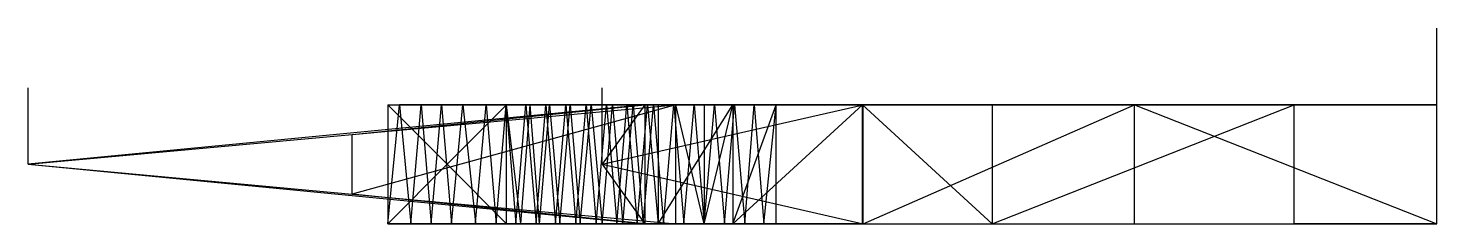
# Model space of a CAD drawing. Header units: metres. Extents: x -25 to 7, y -5 to 968.
# Drawn here: x -18.44 to 0, y 358.45 to 361 of the extents above; entities that cross this region are included whole.
import ezdxf

# ---------------------------------------------------------------- set-up
doc = ezdxf.new("R2010")
doc.units = ezdxf.units.M

msp = doc.modelspace()

# ---------------------------------------------------------------- linework, layer by layer
at = {"layer": 'tower_d_cables'}
for p, q in [((0, 359.223, 44.978), (0, 361, 44.978)), ((-18.438, 359.223, 45.125), (-18.438, 360.223, 45.125)), ((-10.924, 359.223, 58.131), (-10.924, 360.223, 58.131)), ((-18.438, 359.223, 51.812), (-18.438, 359.223, 45.125)), ((0, 359.223, 51.812), (0, 359.223, 44.978))]:
    msp.add_line(p, q, dxfattribs=at)
at = {"layer": 'tower_d_cross'}
for p, q in [((-10.366, 360, 54.478), (-18.438, 359.223, 51.812)), ((-14.198, 359.611, 51.813), (-9.959, 360, 51.812)), ((-14.198, 359.611, 51.813), (-10.366, 360, 54.478)), ((-9.959, 360, 51.812), (-14.198, 358.834, 51.813)), ((-13.731, 360, 3.022), (-12.176, 360, 3.022)), ((-13.731, 360, 3.022), (-13.579, 360, 4.789)), ((-13.731, 360, 3.022), (-13.731, 358.445, 3.022)), ((-13.731, 358.445, 3.022), (-13.579, 360, 4.789)), ((-13.731, 360, 3.022), (-12.953, 359.223)), ((-13.579, 360, 4.789), (-13.294, 360, 8.099)), ((-13.579, 360, 4.789), (-13.427, 358.445, 6.555)), ((-11.867, 360, 6.605), (-13.579, 360, 4.789)), ((-13.579, 360, 4.789), (-12.176, 360, 3.022)), ((-13.427, 358.445, 6.555), (-13.294, 360, 8.099)), ((-13.294, 360, 8.099), (-13.028, 360, 11.189)), ((-13.294, 360, 8.099), (-13.161, 358.445, 9.643)), ((-11.612, 360, 9.569), (-13.294, 360, 8.099)), ((-13.294, 360, 8.099), (-11.867, 360, 6.605)), ((-13.161, 358.445, 9.643), (-13.028, 360, 11.189)), ((-13.028, 360, 11.189), (-12.747, 360, 14.455)), ((-13.028, 360, 11.189), (-12.895, 358.445, 12.734)), ((-11.344, 360, 12.683), (-13.028, 360, 11.189)), ((-13.028, 360, 11.189), (-11.612, 360, 9.569)), ((-12.176, 360, 3.022), (-12.953, 359.223)), ((-12.895, 358.445, 12.734), (-12.747, 360, 14.455)), ((-12.747, 360, 14.455), (-12.579, 360, 16.397)), ((-12.747, 360, 14.455), (-12.581, 358.462, 16.376)), ((-11.067, 360, 15.903), (-12.747, 360, 14.455)), ((-11.344, 360, 12.683), (-12.747, 360, 14.455)), ((-12.599, 360, 16.384), (-12.579, 360, 16.397)), ((-12.581, 358.462, 16.376), (-12.445, 360, 17.961)), ((-12.579, 360, 16.397), (-12.445, 360, 17.961)), ((-12.445, 360, 17.961), (-12.183, 360, 21.006)), ((-12.445, 360, 17.961), (-12.31, 358.445, 19.525)), ((-10.788, 360, 19.142), (-12.445, 360, 17.961)), ((-11.067, 360, 15.903), (-12.445, 360, 17.961)), ((-12.31, 358.445, 19.525), (-12.183, 360, 21.006)), ((-12.183, 360, 21.006), (-11.922, 360, 24.035)), ((-12.183, 360, 21.006), (-12.055, 358.445, 22.488)), ((-10.52, 360, 22.252), (-12.183, 360, 21.006)), ((-12.183, 360, 21.006), (-10.788, 360, 19.142)), ((-12.176, 360, 3.022), (-11.867, 360, 6.605)), ((-12.176, 360, 3.022), (0, 360, 27.366)), ((-12.176, 358.445, 3.022), (-12.176, 360, 3.022)), ((-11.988, 358.445, 5.208), (-12.176, 360, 3.022)), ((-12.055, 358.445, 22.488), (-11.922, 360, 24.035)), ((-11.988, 358.445, 5.208), (-11.867, 360, 6.605)), ((-11.922, 360, 24.035), (-11.662, 360, 27.058)), ((-11.922, 360, 24.035), (-11.789, 358.445, 25.582)), ((-10.254, 360, 25.346), (-11.922, 360, 24.035)), ((-11.922, 360, 24.035), (-10.52, 360, 22.252)), ((-11.867, 360, 6.605), (-11.612, 360, 9.569)), ((-11.747, 358.445, 8.002), (-11.867, 360, 6.605)), ((-11.789, 358.445, 25.582), (-11.662, 360, 27.058)), ((-11.747, 358.445, 8.002), (-11.612, 360, 9.569)), ((-11.662, 360, 27.058), (-11.402, 360, 30.077)), ((-11.662, 360, 27.058), (-11.535, 358.445, 28.533)), ((-11.662, 360, 27.058), (-9.988, 360, 28.437)), ((-11.662, 360, 27.058), (-10.254, 360, 25.346)), ((-11.612, 360, 9.569), (-11.344, 360, 12.683)), ((-11.612, 360, 9.569), (-11.477, 358.445, 11.137)), ((-11.535, 358.445, 28.533), (-11.402, 360, 30.077)), ((-11.477, 358.445, 11.137), (-11.344, 360, 12.683)), ((-11.402, 360, 30.077), (-11.136, 360, 33.165)), ((-11.402, 360, 30.077), (-11.269, 358.445, 31.621)), ((-9.722, 360, 31.525), (-11.402, 360, 30.077)), ((-11.402, 360, 30.077), (-9.988, 360, 28.437)), ((-11.344, 360, 12.683), (-11.067, 360, 15.903)), ((-11.344, 360, 12.683), (-11.211, 358.445, 14.229)), ((-11.269, 358.445, 31.621), (-11.136, 360, 33.165)), ((-11.211, 358.445, 14.229), (-11.067, 360, 15.903)), ((-11.136, 360, 33.165), (-10.869, 360, 36.272)), ((-11.136, 360, 33.165), (-11.003, 358.445, 34.709)), ((-9.456, 360, 34.613), (-11.136, 360, 33.165)), ((-11.136, 360, 33.165), (-9.722, 360, 31.525)), ((-11.067, 360, 15.903), (-10.788, 360, 19.142)), ((-11.067, 360, 15.903), (-10.923, 358.445, 17.578)), ((-11.003, 358.445, 34.709), (-10.869, 360, 36.272)), ((-10.366, 360, 54.478), (-10.924, 359.223, 58.131)), ((-10.924, 359.223, 58.131), (-7.51, 360, 54.478)), ((-10.923, 358.445, 17.578), (-10.788, 360, 19.142)), ((-10.869, 360, 36.272), (-10.601, 360, 39.379)), ((-10.869, 360, 36.272), (-10.734, 358.445, 37.835)), ((-9.191, 360, 37.701), (-10.869, 360, 36.272)), ((-10.869, 360, 36.272), (-9.456, 360, 34.613)), ((-10.788, 360, 19.142), (-10.52, 360, 22.252)), ((-10.788, 360, 19.142), (-10.654, 358.445, 20.705)), ((-10.734, 358.445, 37.835), (-10.601, 360, 39.379)), ((-10.654, 358.445, 20.705), (-10.52, 360, 22.252)), ((-10.601, 360, 39.379), (-10.33, 360, 42.529)), ((-10.601, 360, 39.379), (-10.468, 358.445, 40.923)), ((-8.933, 360, 40.688), (-10.601, 360, 39.379)), ((-9.191, 360, 37.701), (-10.601, 360, 39.379)), ((-10.52, 360, 22.252), (-10.254, 360, 25.346)), ((-10.52, 360, 22.252), (-10.387, 358.445, 23.799)), ((-10.468, 358.445, 40.923), (-10.33, 360, 42.529)), ((-10.387, 358.445, 23.799), (-10.254, 360, 25.346)), ((-9.959, 360, 51.812), (-10.366, 360, 54.478)), ((-10.366, 360, 54.478), (-7.51, 360, 54.478)), ((-10.366, 360, 54.478), (-10.366, 358.445, 54.478)), ((-10.33, 360, 42.529), (-10.192, 360, 44.136)), ((-10.33, 360, 42.529), (-10.192, 358.445, 44.136)), ((-10.33, 360, 42.529), (-8.648, 360, 44.003)), ((-10.33, 360, 42.529), (-8.933, 360, 40.688)), ((-10.254, 360, 25.346), (-9.988, 360, 28.437)), ((-10.254, 360, 25.346), (-10.121, 358.445, 26.893)), ((-10.192, 360, 44.136), (-8.648, 360, 44.003)), ((-9.216, 360, 46.948), (-10.192, 360, 44.136)), ((-10.192, 360, 44.136), (-10.192, 358.445, 44.136)), ((-10.192, 358.445, 44.136), (-9.216, 360, 46.948)), ((-10.121, 358.445, 26.893), (-9.988, 360, 28.437)), ((-9.988, 360, 28.437), (-9.722, 360, 31.525)), ((-9.988, 360, 28.437), (-9.855, 358.445, 29.981)), ((-9.959, 360, 51.812), (-7.889, 360, 51.812)), ((-7.51, 360, 54.478), (-9.959, 360, 51.812)), ((-9.959, 358.445, 51.813), (-9.959, 360, 51.812)), ((-9.588, 360, 49.38), (-9.959, 360, 51.812)), ((-9.588, 358.445, 49.38), (-9.959, 360, 51.812)), ((-9.855, 358.445, 29.981), (-9.722, 360, 31.525)), ((-9.722, 360, 31.525), (-9.456, 360, 34.613)), ((-9.722, 360, 31.525), (-9.589, 358.445, 33.069)), ((-9.589, 358.445, 33.069), (-9.456, 360, 34.613)), ((-9.216, 360, 46.948), (-9.588, 360, 49.38)), ((-9.588, 360, 49.38), (-7.518, 360, 49.38)), ((-7.889, 360, 51.812), (-9.588, 360, 49.38)), ((-9.588, 360, 49.38), (-9.588, 358.445, 49.38)), ((-9.588, 358.445, 49.38), (-9.216, 360, 46.948)), ((-9.456, 360, 34.613), (-9.191, 360, 37.701)), ((-9.456, 360, 34.613), (-9.323, 358.445, 36.157)), ((-9.323, 358.445, 36.157), (-9.191, 360, 37.701)), ((-8.648, 360, 44.003), (-9.216, 360, 46.948)), ((-9.216, 360, 46.948), (-7.518, 360, 49.38)), ((-9.216, 360, 46.948), (-9.216, 358.445, 46.948)), ((-7.518, 360, 49.38), (-9.216, 358.445, 46.948)), ((-9.216, 358.445, 46.948), (-8.648, 360, 44.003)), ((-9.191, 360, 37.701), (-8.933, 360, 40.688)), ((-9.191, 360, 37.701), (-9.058, 358.445, 39.244)), ((-9.058, 358.445, 39.244), (-8.933, 360, 40.688)), ((-8.933, 360, 40.688), (-8.648, 360, 44.003)), ((-8.933, 360, 40.688), (-8.809, 358.445, 42.132)), ((-8.809, 358.445, 42.132), (-8.648, 360, 44.003)), ((0, 360, 27.366), (-8.648, 360, 44.003)), ((-8.648, 358.445, 44.003), (-8.648, 360, 44.003)), ((-7.889, 360, 51.812), (-5.82, 360, 51.812)), ((-7.518, 360, 49.38), (-7.889, 360, 51.812)), ((-7.518, 360, 49.38), (-5.82, 360, 51.812)), ((-7.518, 358.445, 49.38), (-7.518, 360, 49.38)), ((-7.518, 360, 49.38), (-5.82, 358.445, 51.813)), ((-7.51, 360, 54.478), (-5.82, 360, 51.812)), ((-7.51, 360, 54.478), (-3.959, 360, 54.478)), ((-7.51, 358.445, 54.478), (-7.51, 360, 54.478)), ((-7.51, 358.445, 54.478), (-3.959, 360, 54.478)), ((-5.82, 360, 51.812), (-1.867, 360, 51.812)), ((-5.82, 360, 51.812), (-3.959, 360, 54.478)), ((-5.82, 360, 51.812), (-5.82, 358.445, 51.813)), ((-5.82, 358.445, 51.813), (-1.867, 360, 51.812)), ((-3.959, 360, 54.478), (-1.867, 360, 51.812)), ((-3.959, 360, 54.478), (0, 360, 54.478)), ((-3.959, 358.445, 54.478), (-3.959, 360, 54.478)), ((-3.959, 360, 54.478), (0, 358.445, 54.478)), ((-1.867, 360, 51.812), (0, 360, 54.478)), ((-1.867, 358.445, 51.813), (-1.867, 360, 51.812)), ((-1.867, 360, 51.812), (0, 360, 51.812)), ((0, 358.445, 54.478), (0, 360, 54.478)), ((0, 359.223, 51.812), (0, 360, 51.812)), ((0, 360, 51.812), (0, 360, 54.478)), ((-18.438, 359.223, 51.812), (-14.198, 359.611, 51.813)), ((-14.198, 358.834, 51.813), (-14.198, 359.611, 51.813)), ((-18.438, 359.223, 51.812), (-10.366, 358.445, 54.478)), ((-18.438, 359.223, 51.812), (-14.198, 358.834, 51.813)), ((-13.731, 358.445, 3.022), (-12.953, 359.223)), ((-12.953, 359.223), (-12.176, 358.445, 3.022)), ((-10.924, 359.223, 58.131), (-10.366, 358.445, 54.478)), ((-10.924, 359.223, 58.131), (-7.51, 358.445, 54.478)), ((0, 358.445, 51.812), (0, 359.223, 51.812)), ((-14.198, 358.834, 51.813), (-9.959, 358.445, 51.813)), ((-10.366, 358.445, 54.478), (-14.198, 358.834, 51.813)), ((-13.731, 358.445, 3.022), (-13.427, 358.445, 6.555)), ((-13.731, 358.445, 3.022), (-11.988, 358.445, 5.208)), ((-12.176, 358.445, 3.022), (-13.731, 358.445, 3.022)), ((-13.427, 358.445, 6.555), (-13.161, 358.445, 9.643)), ((-13.427, 358.445, 6.555), (-11.747, 358.445, 8.002)), ((-11.988, 358.445, 5.208), (-13.427, 358.445, 6.555)), ((-11.747, 358.445, 8.002), (-13.161, 358.445, 9.643)), ((-13.161, 358.445, 9.643), (-11.477, 358.445, 11.137)), ((-13.161, 358.445, 9.643), (-12.895, 358.445, 12.734)), ((-11.477, 358.445, 11.137), (-12.895, 358.445, 12.734)), ((-12.895, 358.445, 12.734), (-11.211, 358.445, 14.229)), ((-12.895, 358.445, 12.734), (-12.583, 358.445, 16.359)), ((-12.599, 358.445, 16.384), (-12.579, 358.445, 16.397)), ((-12.583, 358.445, 16.359), (-12.599, 358.445, 16.384)), ((-12.583, 358.445, 16.359), (-12.581, 358.462, 16.376)), ((-11.211, 358.445, 14.229), (-12.583, 358.445, 16.359)), ((-12.583, 358.445, 16.359), (-12.579, 358.445, 16.397)), ((-12.581, 358.462, 16.376), (-12.579, 358.445, 16.397)), ((-12.579, 358.445, 16.397), (-10.923, 358.445, 17.578)), ((-12.579, 358.445, 16.397), (-12.31, 358.445, 19.525)), ((-10.923, 358.445, 17.578), (-12.31, 358.445, 19.525)), ((-12.31, 358.445, 19.525), (-10.654, 358.445, 20.705)), ((-12.31, 358.445, 19.525), (-12.055, 358.445, 22.488)), ((-11.988, 358.445, 5.208), (-12.176, 358.445, 3.022)), ((-12.055, 358.445, 22.488), (-10.387, 358.445, 23.799)), ((-10.654, 358.445, 20.705), (-12.055, 358.445, 22.488)), ((-12.055, 358.445, 22.488), (-11.789, 358.445, 25.582)), ((-11.988, 358.445, 5.208), (-11.747, 358.445, 8.002)), ((-10.387, 358.445, 23.799), (-11.789, 358.445, 25.582)), ((-11.789, 358.445, 25.582), (-10.121, 358.445, 26.893)), ((-11.789, 358.445, 25.582), (-11.535, 358.445, 28.533)), ((-11.747, 358.445, 8.002), (-11.477, 358.445, 11.137)), ((-10.121, 358.445, 26.893), (-11.535, 358.445, 28.533)), ((-11.535, 358.445, 28.533), (-9.855, 358.445, 29.981)), ((-11.535, 358.445, 28.533), (-11.269, 358.445, 31.621)), ((-11.477, 358.445, 11.137), (-11.211, 358.445, 14.229)), ((-9.855, 358.445, 29.981), (-11.269, 358.445, 31.621)), ((-11.269, 358.445, 31.621), (-9.589, 358.445, 33.069)), ((-11.269, 358.445, 31.621), (-11.003, 358.445, 34.709)), ((-11.211, 358.445, 14.229), (-10.923, 358.445, 17.578)), ((-9.589, 358.445, 33.069), (-11.003, 358.445, 34.709)), ((-11.003, 358.445, 34.709), (-9.323, 358.445, 36.157)), ((-11.003, 358.445, 34.709), (-10.734, 358.445, 37.835)), ((-10.923, 358.445, 17.578), (-10.654, 358.445, 20.705)), ((-10.734, 358.445, 37.835), (-10.468, 358.445, 40.923)), ((-10.734, 358.445, 37.835), (-9.058, 358.445, 39.244)), ((-9.323, 358.445, 36.157), (-10.734, 358.445, 37.835)), ((-10.654, 358.445, 20.705), (-10.387, 358.445, 23.799)), ((-10.468, 358.445, 40.923), (-10.192, 358.445, 44.136)), ((-10.468, 358.445, 40.923), (-8.809, 358.445, 42.132)), ((-9.058, 358.445, 39.244), (-10.468, 358.445, 40.923)), ((-10.387, 358.445, 23.799), (-10.121, 358.445, 26.893)), ((-9.959, 358.445, 51.813), (-10.366, 358.445, 54.478)), ((-10.366, 358.445, 54.478), (-7.51, 358.445, 54.478)), ((-8.809, 358.445, 42.132), (-10.192, 358.445, 44.136)), ((-9.216, 358.445, 46.948), (-10.192, 358.445, 44.136)), ((-10.192, 358.445, 44.136), (-8.648, 358.445, 44.003)), ((-10.121, 358.445, 26.893), (-9.855, 358.445, 29.981)), ((-9.959, 358.445, 51.813), (-7.889, 358.445, 51.813)), ((-7.51, 358.445, 54.478), (-9.959, 358.445, 51.813)), ((-9.588, 358.445, 49.38), (-9.959, 358.445, 51.813)), ((-9.855, 358.445, 29.981), (-9.589, 358.445, 33.069)), ((-9.589, 358.445, 33.069), (-9.323, 358.445, 36.157)), ((-9.216, 358.445, 46.948), (-9.588, 358.445, 49.38)), ((-9.588, 358.445, 49.38), (-7.518, 358.445, 49.38)), ((-9.588, 358.445, 49.38), (-7.889, 358.445, 51.813)), ((-9.323, 358.445, 36.157), (-9.058, 358.445, 39.244)), ((-8.648, 358.445, 44.003), (-9.216, 358.445, 46.948)), ((-9.216, 358.445, 46.948), (-7.518, 358.445, 49.38)), ((-9.058, 358.445, 39.244), (-8.809, 358.445, 42.132)), ((-8.809, 358.445, 42.132), (-8.648, 358.445, 44.003)), ((-7.889, 358.445, 51.813), (-5.82, 358.445, 51.813)), ((-7.518, 358.445, 49.38), (-7.889, 358.445, 51.813)), ((-7.518, 358.445, 49.38), (-5.82, 358.445, 51.813)), ((-7.51, 358.445, 54.478), (-5.82, 358.445, 51.813)), ((-7.51, 358.445, 54.478), (-3.959, 358.445, 54.478)), ((-5.82, 358.445, 51.813), (-1.867, 358.445, 51.813)), ((-5.82, 358.445, 51.813), (-3.959, 358.445, 54.478)), ((-3.959, 358.445, 54.478), (-1.867, 358.445, 51.813)), ((-3.959, 358.445, 54.478), (0, 358.445, 54.478)), ((-1.867, 358.445, 51.813), (0, 358.445, 54.478)), ((0, 358.445, 51.812), (-1.867, 358.445, 51.813)), ((0, 358.445, 54.478), (0, 358.445, 51.812))]:
    msp.add_line(p, q, dxfattribs=at)

doc.saveas('drawing.dxf')
